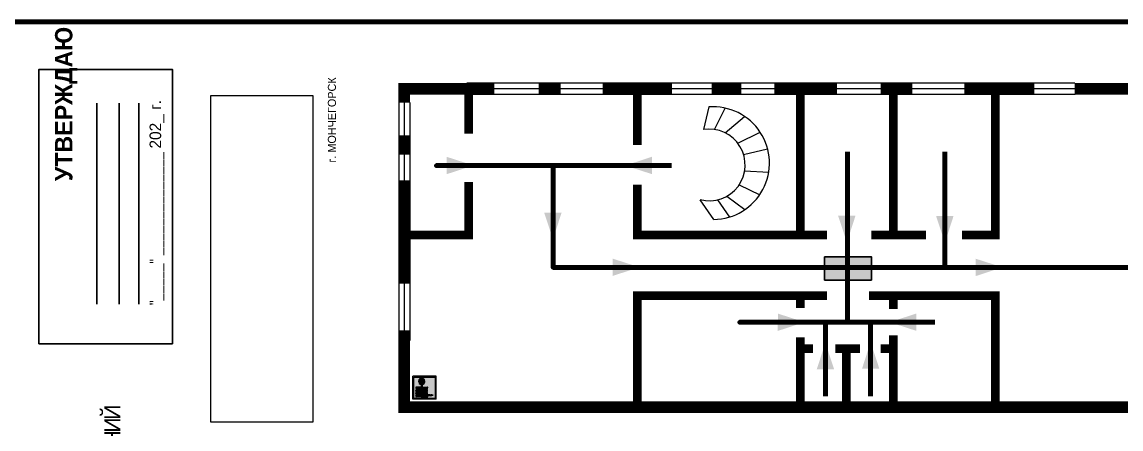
# Model space of a CAD drawing. Header units: millimetres. Extents: x 13810 to 67229, y 12374 to 21950.
# Drawn here: x 40323.4 to 40703.6, y 19341 to 19482 of the extents above; entities that cross this region are included whole.
import ezdxf

# ---------------------------------------------------------------- set-up
doc = ezdxf.new("R2010")
doc.units = ezdxf.units.MM
doc.layers.add('План_Штампы', color=7, linetype='Continuous')
doc.styles.add('обычный', font='arial.ttf')
picture_1 = doc.add_image_def('image1.jpg', size_in_pixel=(337, 105))

# ---------------------------------------------------------------- blocks, each defined once
blk = doc.blocks.new('A$C32E8229D')
at = {"true_color": 0xffffff}
blk.add_hatch(color=7, dxfattribs=at).paths.add_polyline_path([(0, 0), (0, -8), (16, -8), (16, 0)])
h = blk.add_hatch(color=126)
h.paths.add_polyline_path([(0.2, -0.2), (15.8, -0.2), (15.8, -7.8), (0.2, -7.8)])
h.paths.add_polyline_path([(13.49, -2.05), (12.08, -2.05), (11.37, -2.63, 0.162397), (11.29, -2.84), (11.29, -3.63), (10.35, -3.63), (10.35, -4.05), (11.68, -4.05), (11.68, -3.48), (12.26, -4.28), (11.29, -5.1), (11.29, -6.78), (11.85, -6.78), (11.85, -5.44), (12.8, -4.64), (12.8, -5.94), (14.46, -5.94), (14.46, -5.39), (13.45, -5.39), (13.45, -3.97), (12.46, -2.59), (13.15, -2.59), (13.69, -3.34), (14.18, -3)], flags=16)
h.paths.add_polyline_path([(10.74, -1.82, 1), (11.8, -1.82, 1)], flags=16)
h.paths.add_polyline_path([(9.39, -3.59), (5.99, -3.59), (6.56, -3.03), (5.91, -3.03), (5.1, -3.83), (5.91, -4.64), (6.56, -4.64), (5.99, -4.09), (9.39, -4.09)], flags=16)
h.paths.add_polyline_path([(4.29, -1.08), (1.72, -1.08), (1.72, -6.6), (4.29, -6.6)], flags=16)
at = {"color": 126}
blk.add_lwpolyline([(16, -8), (0, -8), (0, 0), (16, 0)], close=True, dxfattribs=at)
blk = doc.blocks.new('A$C37112FD5')
at = {"true_color": 0xf5f5ff}
h = blk.add_hatch(color=7, dxfattribs=at)
h.dxf.hatch_style = 1
h.paths.add_polyline_path([(12.8, -7.4), (0, -7.4), (0, -20.2), (12.8, -20.2)])
h.paths.add_polyline_path([(12.29, -7.91), (12.29, -19.69), (0.51, -19.69), (0.51, -7.91)], flags=16)
h.paths.add_polyline_path([(4.98, -9.04, -0.42597), (5.17, -9.22), (5.17, -12.25), (5.17, -15.29, -0.432244), (4.98, -15.47), (4.83, -15.47, -0.42597), (4.64, -15.29), (4.64, -12.25), (4.64, -9.22, -0.432244), (4.83, -9.04)], flags=0)
h.paths.add_polyline_path([(4.28, -9.22), (4.28, -12.25), (4.28, -15.29, -0.432244), (4.09, -15.47), (3.94, -15.47, -0.42597), (3.75, -15.29), (3.75, -12.25), (3.75, -9.22, -0.432244), (3.94, -9.04), (4.09, -9.04, -0.42597)], flags=0)
h.paths.add_polyline_path([(5.72, -9.04), (5.87, -9.04, -0.42597), (6.06, -9.22), (6.06, -12.25), (6.06, -15.29, -0.432244), (5.87, -15.47), (5.72, -15.47, -0.42597), (5.53, -15.29), (5.53, -12.25), (5.53, -9.22, -0.432244)], flags=0)
h.paths.add_polyline_path([(6.42, -8.9), (6.5, -8.9, -0.42597), (6.69, -9.08), (6.69, -12.03), (8.21, -12.03, -15.824349), (8.21, -12.47), (6.69, -12.47), (6.69, -15.42, -0.432244), (6.5, -15.6), (6.42, -15.6)], flags=0)
h.paths.add_polyline_path([(3.39, -9.22), (3.39, -12.25), (3.39, -15.29, -0.432244), (3.2, -15.47), (3.05, -15.47, -0.42597), (2.85, -15.29), (2.85, -12.25), (2.85, -9.22, -0.432244), (3.05, -9.04), (3.2, -9.04, -0.42597)], flags=0)
h.paths.add_polyline_path([(2.5, -9.22), (2.5, -16.71), (1.96, -16.71), (1.96, -9.22, -0.432244), (2.15, -9.04), (2.31, -9.04, -0.42597)], flags=0)
h.paths.add_polyline_path([(1.61, -8.9), (1.61, -15.6), (1.57, -15.6, -0.42597), (1.37, -15.42), (1.37, -12.03), (1.37, -9.09, -0.432244), (1.57, -8.9)], flags=0)
h.paths.add_polyline_path([(9.76, -10.81), (9.76, -12.03), (8.49, -12.03, -0.336371)], flags=0)
h.paths.add_polyline_path([(8.49, -12.47), (9.76, -12.47), (9.76, -13.7, -0.336371)], flags=0)
h.paths.add_polyline_path([(10.11, -10.81, -0.336371), (11.38, -12.03), (10.11, -12.03)], flags=0)
h.paths.add_polyline_path([(10.11, -12.47), (11.38, -12.47, -0.336371), (10.11, -13.7)], flags=0)
h.paths.add_polyline_path([(2.5, -16.84), (2.5, -17.05), (1.97, -17.05), (1.97, -16.84)], flags=0)
h.paths.add_polyline_path([(2.5, -17.24, -0.033778), (2.24, -18.6, -0.033778), (1.97, -17.24)], flags=0)
h = blk.add_hatch(color=242)
h.dxf.hatch_style = 1
h.paths.add_polyline_path([(12.29, -7.91), (0.51, -7.91), (0.51, -19.69), (12.29, -19.69)])
h.paths.add_polyline_path([(6.42, -15.6), (6.42, -8.9), (6.5, -8.9, -0.42597), (6.69, -9.08), (6.69, -12.03), (8.21, -12.03, -15.824349), (8.21, -12.47), (6.69, -12.47), (6.69, -15.42, -0.432244), (6.5, -15.6)], flags=16)
h.paths.add_polyline_path([(5.87, -15.47), (5.72, -15.47, -0.42597), (5.53, -15.29), (5.53, -12.25), (5.53, -9.22, -0.432244), (5.72, -9.04), (5.87, -9.04, -0.42597), (6.06, -9.22), (6.06, -12.25), (6.06, -15.29, -0.432244)], flags=16)
h.paths.add_polyline_path([(4.98, -15.47), (4.83, -15.47, -0.42597), (4.64, -15.29), (4.64, -12.25), (4.64, -9.22, -0.432244), (4.83, -9.04), (4.98, -9.04, -0.42597), (5.17, -9.22), (5.17, -12.25), (5.17, -15.29, -0.432244)], flags=16)
h.paths.add_polyline_path([(4.09, -15.47), (3.94, -15.47, -0.42597), (3.75, -15.29), (3.75, -12.25), (3.75, -9.22, -0.432244), (3.94, -9.04), (4.09, -9.04, -0.42597), (4.28, -9.22), (4.28, -12.25), (4.28, -15.29, -0.432244)], flags=16)
h.paths.add_polyline_path([(3.2, -15.47), (3.05, -15.47, -0.42597), (2.85, -15.29), (2.85, -12.25), (2.85, -9.22, -0.432244), (3.05, -9.04), (3.2, -9.04, -0.42597), (3.39, -9.22), (3.39, -12.25), (3.39, -15.29, -0.432244)], flags=16)
h.paths.add_polyline_path([(2.5, -17.05), (1.97, -17.05), (1.97, -16.84), (2.5, -16.84)], flags=16)
h.paths.add_polyline_path([(2.5, -17.24, -0.033778), (2.24, -18.6, -0.033778), (1.97, -17.24)], flags=16)
h.paths.add_polyline_path([(2.5, -16.71), (1.96, -16.71), (1.96, -9.22, -0.432244), (2.15, -9.04), (2.31, -9.04, -0.42597), (2.5, -9.22)], flags=16)
h.paths.add_polyline_path([(1.61, -15.6), (1.57, -15.6, -0.42597), (1.37, -15.42), (1.37, -12.03), (1.37, -9.09, -0.432244), (1.57, -8.9), (1.61, -8.9)], flags=16)
h.paths.add_polyline_path([(8.49, -12.47), (9.76, -12.47), (9.76, -13.7, -0.336371)], flags=0)
h.paths.add_polyline_path([(10.11, -13.7), (10.11, -12.47), (11.38, -12.47, -0.336371)], flags=0)
h.paths.add_polyline_path([(8.49, -12.03, -0.336371), (9.76, -10.81), (9.76, -12.03)], flags=0)
h.paths.add_polyline_path([(10.11, -12.03), (10.11, -10.81, -0.336371), (11.38, -12.03)], flags=0)
h = blk.add_hatch(color=7, dxfattribs=at)
h.dxf.hatch_style = 1
h.paths.add_polyline_path([(1.61, -8.9), (1.57, -8.9, 0.432244), (1.37, -9.09), (1.37, -12.03), (1.37, -15.42, 0.42597), (1.57, -15.6), (1.61, -15.6)])
h.paths.add_polyline_path([(2.5, -9.22, 0.42597), (2.31, -9.04), (2.15, -9.04, 0.432244), (1.96, -9.22), (1.96, -16.71), (2.5, -16.71)])
h.paths.add_polyline_path([(2.5, -16.84), (1.97, -16.84), (1.97, -17.05), (2.5, -17.05)])
h.paths.add_polyline_path([(2.5, -17.24), (1.97, -17.24, 0.033778), (2.24, -18.6, 0.033778)])
h.paths.add_polyline_path([(3.39, -12.25), (3.39, -9.22, 0.42597), (3.2, -9.04), (3.05, -9.04, 0.432244), (2.85, -9.22), (2.85, -12.25), (2.85, -15.29, 0.42597), (3.05, -15.47), (3.2, -15.47, 0.432244), (3.39, -15.29)])
h.paths.add_polyline_path([(4.28, -12.25), (4.28, -9.22, 0.42597), (4.09, -9.04), (3.94, -9.04, 0.432244), (3.75, -9.22), (3.75, -12.25), (3.75, -15.29, 0.42597), (3.94, -15.47), (4.09, -15.47, 0.432244), (4.28, -15.29)])
h.paths.add_polyline_path([(5.17, -12.25), (5.17, -9.22, 0.42597), (4.98, -9.04), (4.83, -9.04, 0.432244), (4.64, -9.22), (4.64, -12.25), (4.64, -15.29, 0.42597), (4.83, -15.47), (4.98, -15.47, 0.432244), (5.17, -15.29)])
h.paths.add_polyline_path([(6.06, -12.25), (6.06, -9.22, 0.42597), (5.87, -9.04), (5.72, -9.04, 0.432244), (5.53, -9.22), (5.53, -12.25), (5.53, -15.29, 0.42597), (5.72, -15.47), (5.87, -15.47, 0.432244), (6.06, -15.29)])
h.paths.add_polyline_path([(6.69, -12.47), (8.21, -12.47, 15.824349), (8.21, -12.03), (6.69, -12.03), (6.69, -9.08, 0.42597), (6.5, -8.9), (6.42, -8.9), (6.42, -15.6), (6.5, -15.6, 0.432244), (6.69, -15.42)])
h.paths.add_polyline_path([(8.49, -12.47), (9.76, -12.47), (9.76, -13.7, -0.336371)], flags=16)
h.paths.add_polyline_path([(8.49, -12.03, -0.336371), (9.76, -10.81), (9.76, -12.03)], flags=16)
h.paths.add_polyline_path([(10.11, -12.47), (11.38, -12.47, -0.336371), (10.11, -13.7)], flags=16)
h.paths.add_polyline_path([(10.11, -12.03), (10.11, -10.81, -0.336371), (11.38, -12.03)], flags=16)
h = blk.add_hatch(color=242)
h.dxf.hatch_style = 1
h.paths.add_polyline_path([(9.76, -10.81, 0.336371), (8.49, -12.03), (9.76, -12.03)])
h.paths.add_polyline_path([(10.11, -10.81), (10.11, -12.03), (11.38, -12.03, 0.336371)])
h.paths.add_polyline_path([(11.38, -12.47), (10.11, -12.47), (10.11, -13.7, 0.336371)])
h.paths.add_polyline_path([(9.76, -12.47), (8.49, -12.47, 0.336371), (9.76, -13.7)])
at = {"color": 242, "lineweight": 5}
for p, q in [((0, -20.2), (0, -7.4)), ((0, -7.4), (12.8, -7.4)), ((1.37, -12.03), (1.37, -9.08)), ((1.37, -12.03), (1.37, -15.42)), ((1.57, -8.9), (1.61, -8.9)), ((1.61, -8.9), (1.61, -15.6)), ((1.96, -16.71), (1.96, -9.22)), ((2.15, -9.04), (2.31, -9.04)), ((2.5, -16.71), (2.5, -9.22)), ((2.85, -12.25), (2.85, -9.22)), ((3.05, -9.04), (3.2, -9.04)), ((3.39, -12.25), (3.39, -9.22)), ((3.75, -12.25), (3.75, -9.22)), ((3.94, -9.04), (4.09, -9.04)), ((4.28, -12.25), (4.28, -9.22)), ((4.64, -12.25), (4.64, -9.22)), ((4.83, -9.04), (4.98, -9.04)), ((5.17, -12.25), (5.17, -9.22)), ((5.53, -12.25), (5.53, -9.22)), ((5.72, -9.04), (5.87, -9.04)), ((6.06, -12.25), (6.06, -9.22)), ((6.42, -8.9), (6.42, -15.6)), ((6.5, -8.9), (6.42, -8.9)), ((6.69, -12.03), (6.69, -9.08)), ((8.21, -12.03), (6.69, -12.03)), ((9.76, -12.03), (8.49, -12.03)), ((9.76, -10.81), (9.76, -12.03)), ((10.11, -10.81), (10.11, -12.03)), ((11.38, -12.03), (10.11, -12.03)), ((12.8, -20.2), (12.8, -7.4)), ((1.57, -15.6), (1.61, -15.6)), ((1.96, -16.71), (2.5, -16.71)), ((1.97, -16.84), (2.5, -16.84)), ((1.97, -17.05), (1.97, -16.84)), ((2.5, -17.05), (1.97, -17.05)), ((1.97, -17.24), (2.5, -17.24)), ((2.5, -16.84), (2.5, -17.05)), ((2.85, -12.25), (2.85, -15.29)), ((3.05, -15.47), (3.2, -15.47)), ((3.39, -12.25), (3.39, -15.29)), ((3.75, -12.25), (3.75, -15.29)), ((3.94, -15.47), (4.09, -15.47)), ((4.28, -12.25), (4.28, -15.29)), ((4.64, -12.25), (4.64, -15.29)), ((4.83, -15.47), (4.98, -15.47)), ((5.17, -12.25), (5.17, -15.29)), ((5.53, -12.25), (5.53, -15.29)), ((5.72, -15.47), (5.87, -15.47)), ((6.06, -12.25), (6.06, -15.29)), ((6.42, -15.6), (6.5, -15.6)), ((8.21, -12.47), (6.69, -12.47)), ((6.69, -12.47), (6.69, -15.42)), ((9.76, -12.47), (8.49, -12.47)), ((9.76, -12.47), (9.76, -13.7)), ((11.38, -12.47), (10.11, -12.47)), ((10.11, -12.47), (10.11, -13.7)), ((0, -20.2), (12.8, -20.2))]:
    blk.add_line(p, q, dxfattribs=at)
blk.add_lwpolyline([(0.51, -7.91), (12.29, -7.91), (12.29, -19.69), (0.51, -19.69)], close=True, dxfattribs=at)
for centre, radius, start, end in [((1.56, -9.09), 0.182, 87.10267, 180.60715), ((2.15, -9.22), 0.182, 87.10267, 180.60715), ((2.32, -9.22), 0.182, 359.39285, 92.89733), ((3.04, -9.22), 0.182, 87.10267, 180.60715), ((3.21, -9.22), 0.182, 359.39285, 92.89733), ((3.93, -9.22), 0.182, 87.10267, 180.60715), ((4.1, -9.22), 0.182, 359.39285, 92.89733), ((4.82, -9.22), 0.182, 87.10267, 180.60715), ((4.99, -9.22), 0.182, 359.39285, 92.89733), ((5.71, -9.22), 0.182, 87.10267, 180.60715), ((5.88, -9.22), 0.182, 359.39285, 92.89733), ((6.51, -9.09), 0.182, 359.39285, 92.89733), ((9.93, -12.25), 1.74, 187.23185, 172.76815), ((9.93, -12.25), 1.46, 96.99266, 171.35851), ((9.93, -12.25), 1.46, 8.64149, 83.00734), ((1.56, -15.42), 0.182, 179.39285, 272.89733), ((12.17, -15.98), 10.27, 187.04098, 194.7793), ((-7.7, -15.98), 10.27, 345.2207, 352.95902), ((3.04, -15.29), 0.182, 179.39285, 272.89733), ((3.21, -15.29), 0.182, 267.10267, 0.60715), ((3.93, -15.29), 0.182, 179.39285, 272.89733), ((4.1, -15.29), 0.182, 267.10267, 0.60715), ((4.82, -15.29), 0.182, 179.39285, 272.89733), ((4.99, -15.29), 0.182, 267.10267, 0.60715), ((5.71, -15.29), 0.182, 179.39285, 272.89733), ((5.88, -15.29), 0.182, 267.10267, 0.60715), ((6.51, -15.42), 0.182, 267.10267, 0.60715), ((9.93, -12.25), 1.46, 188.64149, 263.00734), ((9.93, -12.25), 1.46, 276.99266, 351.35851)]:
    blk.add_arc(centre, radius, start, end, dxfattribs=at)

msp = doc.modelspace()

# ---------------------------------------------------------------- linework, layer by layer
at = {"lineweight": 0}
msp.add_line((40561.01, 19452.55), (40559.17, 19444.75), dxfattribs=at)
at = {"color": 2, "lineweight": 100}
msp.add_lwpolyline([(40312.67, 19481.99), (40912.67, 19481.99), (40912.67, 19086.99), (40312.67, 19086.99)], close=True, dxfattribs=at)
msp.add_lwpolyline([(40329.23, 19370.56), (40329.23, 19465.56), (40375.44, 19465.56), (40375.44, 19370.56)], close=True)
at = {"lineweight": 0, "const_width": 4}
for points in [[(40486.85, 19458.83), (40455.6, 19458.83), (40455.6, 19453.99)], [(40509.78, 19458.83), (40502.18, 19458.83)], [(40548.28, 19458.83), (40524.24, 19458.83)], [(40572.26, 19458.83), (40562.02, 19458.83)], [(40605.32, 19458.83), (40583.61, 19458.83)], [(40631.4, 19458.83), (40620.46, 19458.83)], [(40673.54, 19458.83), (40649.33, 19458.83)], [(40694.42, 19458.83), (40687.51, 19458.83)], [(40763.78, 19442.24), (40722.95, 19442.24), (40722.95, 19458.83), (40690.6, 19458.83)], [(40455.6, 19442.77), (40455.6, 19435.99)], [(40455.6, 19427.11), (40455.6, 19391.34)], [(40455.6, 19375.22), (40455.6, 19348.59), (40722.95, 19348.59)]]:
    msp.add_lwpolyline(points, dxfattribs=at)
at = {"lineweight": 100, "const_width": 3}
for points in [[(40477.88, 19458.35), (40477.88, 19443.27)], [(40536.21, 19439.38), (40536.21, 19458.65)], [(40592.69, 19458.83), (40592.69, 19408.23)], [(40624.79, 19408.23), (40624.79, 19458.83)], [(40660.12, 19458.27), (40660.12, 19417.5)], [(40477.88, 19426.56), (40477.88, 19408.23), (40456.57, 19408.23)], [(40601.86, 19408.23), (40536.21, 19408.23), (40536.21, 19425.61)], [(40660.12, 19417.5), (40660.12, 19408.23), (40648.59, 19408.23)], [(40636.07, 19408.23), (40617.18, 19408.23)], [(40601.91, 19387.19), (40536.21, 19387.19), (40536.21, 19348.23)], [(40592.69, 19387.19), (40592.69, 19382.92)], [(40660.12, 19348.67), (40660.12, 19387.19), (40616.34, 19387.19)], [(40624.79, 19387.19), (40624.79, 19382.6)], [(40592.69, 19372.78), (40592.69, 19348.67)], [(40624.79, 19373.46), (40624.79, 19348.45)], [(40597.02, 19368.89), (40592.69, 19368.89)], [(40613.24, 19368.89), (40604.78, 19368.89)], [(40608.5, 19368.89), (40608.5, 19348.45)], [(40624.79, 19368.89), (40620.41, 19368.89)]]:
    msp.add_lwpolyline(points, dxfattribs=at)
at = {"lineweight": 0}
for points in [[(40687.51, 19458.83), (40477.26, 19458.83)], [(40687.57, 19460.8), (40477.31, 19460.8)], [(40453.72, 19454.1), (40453.72, 19371.76)], [(40455.6, 19453.99), (40455.6, 19371.65)], [(40457.55, 19454.07), (40457.55, 19371.73)], [(40687.68, 19456.89), (40477.43, 19456.89)], [(40563, 19444.76), (40566.69, 19452.15)], [(40566.65, 19443.61), (40573.36, 19449.29)], [(40571.01, 19440), (40578.74, 19443.86)], [(40573, 19436.14), (40581.32, 19438.1)], [(40573.38, 19430.41), (40581.73, 19430.01)], [(40571.48, 19425.61), (40578.6, 19422.15)], [(40562.72, 19413.61), (40558, 19420.45)], [(40568.23, 19414.44), (40564.08, 19420.41)], [(40567.21, 19421.65), (40573.47, 19417)]]:
    msp.add_lwpolyline(points, dxfattribs=at)
for points in [[(40349.28, 19384.31), (40349.28, 19453.84)], [(40357.04, 19384.31), (40357.04, 19453.84)], [(40363.83, 19384.31), (40363.83, 19453.84)]]:
    msp.add_lwpolyline(points)
at = {"color": 126, "lineweight": 100, "true_color": 0x008754}
for points in [[(40608.95, 19378.03), (40608.95, 19437.01)], [(40642.63, 19437.01), (40642.63, 19397.02)], [(40548.03, 19432.28), (40466.68, 19432.28), (40507.09, 19432.28), (40507.09, 19397.02), (40691.2, 19397.02), (40710.58, 19397.02)], [(40691.2, 19397.02), (40864.14, 19397.02), (40864.14, 19368.84)], [(40639.17, 19378.03), (40571.61, 19378.03), (40616.95, 19378.03), (40616.95, 19352.44)], [(40601.3, 19352.44), (40601.3, 19378.03)]]:
    msp.add_lwpolyline(points, dxfattribs=at)
at = {"lineweight": 0}
for centre, radius, start, end in [((40562.47, 19433.11), 19.5, 270.72, 94.3064), ((40561.13, 19432.48), 12.42, 255.3995, 99.046)]:
    msp.add_arc(centre, radius, start, end, dxfattribs=at)
at = {"layer": 'План_Штампы', "color": 126, "true_color": 0x008754}
for points in [[(40470.31, 19429.28), (40470.33, 19435.29), (40479.55, 19432.31)], [(40541.32, 19435.31), (40541.3, 19429.3), (40532.08, 19432.28)], [(40504.04, 19415.97), (40510.05, 19415.95), (40507.07, 19406.73)], [(40605.71, 19414.9), (40611.72, 19414.88), (40608.74, 19405.66)], [(40639.62, 19414.78), (40645.63, 19414.77), (40642.65, 19405.55)], [(40527.7, 19394.04), (40527.72, 19400.05), (40536.94, 19397.07)], [(40653.31, 19394), (40653.33, 19400.01), (40662.55, 19397.03)], [(40584.85, 19375.01), (40584.87, 19381.02), (40594.09, 19378.04)], [(40632.79, 19381.05), (40632.78, 19375.04), (40623.56, 19378.02)], [(40604.34, 19361.7), (40598.33, 19361.72), (40601.31, 19370.94)], [(40619.98, 19361.9), (40613.98, 19361.91), (40616.95, 19371.13)]]:
    msp.add_solid(points, dxfattribs=at)

# ---------------------------------------------------------------- block references
at = {"xscale": 0.6249984004534781, "yscale": 0.6249984004534781, "zscale": 0.6249984004534781, "rotation": 90}
msp.add_blockref('A$C37112FD5', (40454.02, 19351.35), dxfattribs=at)
at = {"layer": 'План_Штампы', "color": 126, "true_color": 0x008754, "xscale": 1.012510887696, "yscale": 1.012510887696, "zscale": 1.012510887696, "rotation": 179.9978653237144}
msp.add_blockref('A$C32E8229D', (40617.24, 19392.59), dxfattribs=at)

# ---------------------------------------------------------------- texts
at = {"lineweight": 0, "attachment_point": 5, "rotation": 90, "style": 'обычный'}
for s, insert, char_height, width in [('\\pi-18,l18,t18;{\\fProxima Nova Rg|b1|i0|c204|p2;УТВЕРЖДАЮ\\H1.1997x; }', (40338.7, 19453.59), 6, 126.6484), ('\\pi-8.4,l8.4,t8.4;{\\fProxima Nova Rg|b0|i0|c204|p2;г. МОНЧЕГОРСК\\H1.1997x; }', (40430.63, 19448.06), 2.8, 126.6484), ('{\\fArial Narrow|b0|i0|c204|p34;"_____" ______________ \\fProxima Nova Rg|b0|i0|c204|p2;202_ г. }', (40370.11, 19419.46), 4, 78.6503)]:
    msp.add_mtext(s, dxfattribs=dict(at, insert=insert, char_height=char_height, width=width))
at = {"color": 0, "lineweight": 0, "insert": (40351.79, 19231.85), "char_height": 6.8, "width": 381.8334, "attachment_point": 5, "rotation": 90, "style": 'обычный'}
msp.add_mtext('{\\fArial Black|b1|i0|c204|p34;\\H2x;\\T0.85;  \\fArial Narrow|b0|i0|c204|p34;\\H0.8x;\\W0.9;\\P\\fProxima Nova Rg|b0|i0|c204|p2;\\H0.5x;\\W1;\\C256;ПРИ ПОЖАРЕ  ИЛИ ДРУГИХ ЧРЕЗВЫЧАЙНЫХ СИТУАЦИЯХ  ИЗ ПОМЕЩЕНИЙ \\fProxima Nova Rg|b1|i0|c204|p2;\\H1.25x;\\PЦМТО:  АБК 1 ЭТАЖ }', dxfattribs=at)

# ---------------------------------------------------------------- pictures from other files: only their frames are drawn
at = {"color": 7, "lineweight": 0, "true_color": 0xf5f5ff}
image = msp.add_image(picture_1, insert=(40423.99, 19343.45), size_in_units=(113.11, 35.24), rotation=90, dxfattribs=at)
image.dxf.flags = 7

doc.saveas('drawing.dxf')
